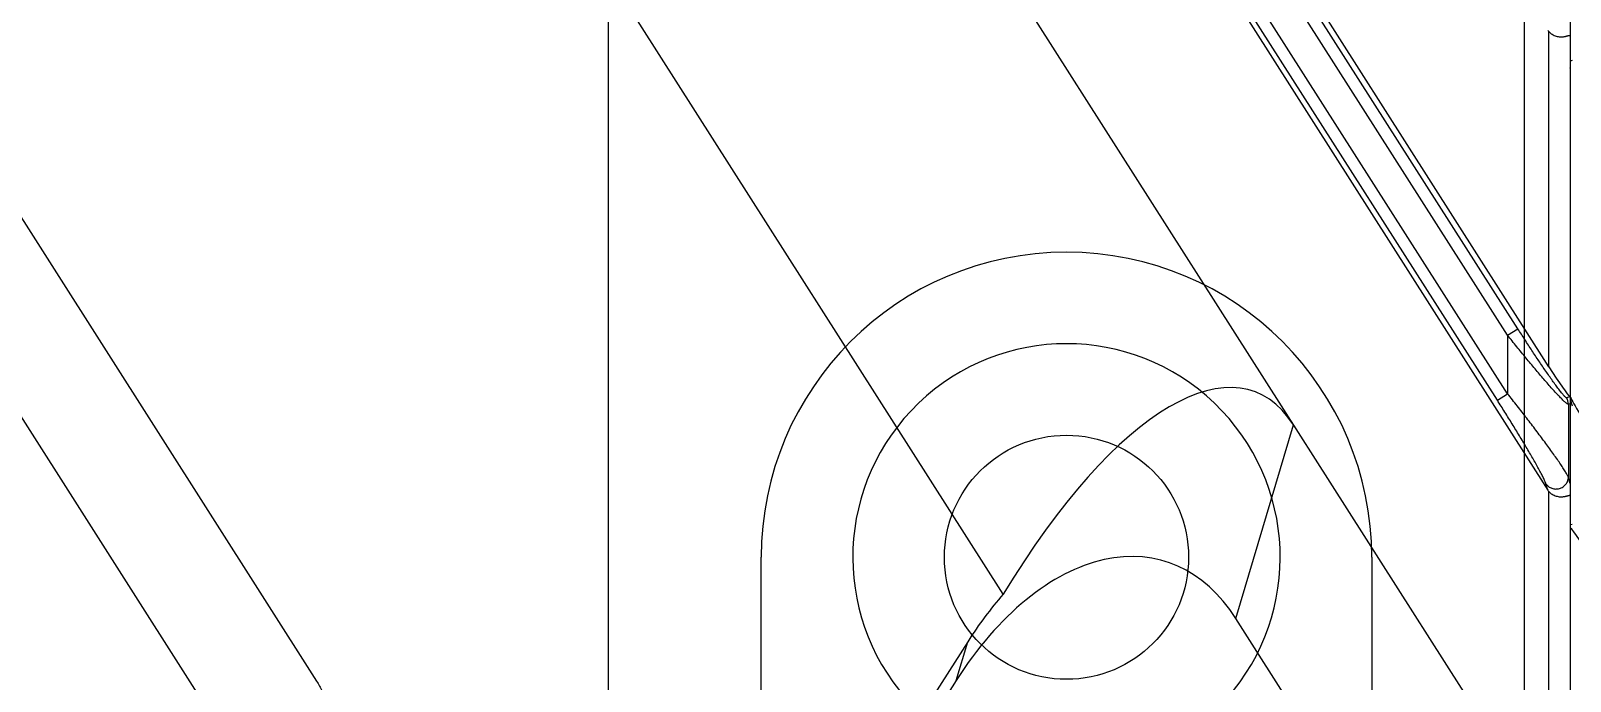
# Model space of a CAD drawing. Header units: millimetres. Extents: x 562 to 17351, y 2396 to 6995.
# Drawn here: x 12688.4 to 12738.8, y 4577.2 to 4598.5 of the extents above; entities that cross this region are included whole.
import ezdxf

# ---------------------------------------------------------------- set-up
doc = ezdxf.new("R2010")
doc.units = ezdxf.units.MM
doc.layers.add('02___PRT_ALL_AXES', color=7, linetype='Continuous')

# ---------------------------------------------------------------- blocks, each defined once
blk = doc.blocks.new('DTGCNV')
at = {"color": 7, "linetype": 'Continuous'}
for p, q in [((12716.618, 5010.197), (12716.618, 4673.197)), ((13316.618, 5010.197), (13316.618, 4672.697)), ((13122.275, 5005.363), (13314.224, 4704.063)), ((13129.327, 5005.237), (13315.884, 4712.401)), ((13315.918, 4716.442), (13131.855, 5005.363)), ((13298.047, 4708.984), (13109.906, 5004.305)), ((13314.903, 4717.688), (13132.47, 5004.051)), ((13314.231, 4715.344), (13130.577, 5003.622)), ((13314.567, 4715.558), (13130.913, 5003.836)), ((13314.567, 4717.474), (13132.134, 5003.836)), ((13149.851, 4903.451), (13275.555, 4706.135)), ((13273.331, 4703.111), (13194.982, 4826.095)), ((13315.918, 4716.442), (13315.918, 4727.43)), ((12716.677, 4726.479), (12716.618, 4726.462)), ((13314.567, 4717.474), (13314.903, 4717.688)), ((13314.567, 4717.474), (13314.567, 4715.558)), ((13314.231, 4715.344), (13314.567, 4715.558)), ((13316.605, 4715.455), (13316.497, 4715.424)), ((12716.618, 4715.365), (12716.677, 4715.162)), ((13316.618, 4715.227), (13316.559, 4715.21)), ((13316.559, 4715.21), (13316.559, 4712.818)), ((13305.665, 4708.192), (13307.551, 4714.538)), ((13315.884, 4712.401), (13315.825, 4712.604)), ((13316.618, 4712.616), (13316.559, 4712.818)), ((13315.918, 4698.471), (13315.918, 4712.355)), ((12716.618, 4711.27), (12716.677, 4711.287)), ((13311, 4699.817), (13305.665, 4708.192)), ((13296.883, 4707.43), (13285.339, 4689.31)), ((13296.506, 4706.161), (13296.883, 4707.43)), ((13296.506, 4706.161), (13285.713, 4689.22))]:
    blk.add_line(p, q, dxfattribs=at)
blk.add_arc((13316.158, 4715.209), 0.402, 0.1282, 32.3718, dxfattribs=at)
for centre, major_axis, ratio, start_param, end_param in [((13316.217, 4727.701), (-0.117, 0.402), 0.954439, -4.415997, -4.276035), ((13300.544, 4700.719), (5.777, 14.89), 0.368013, -0.263981, 1.130867), ((13315.918, 4716.556), (-0.698, 1.104), 0.046753, -4.638574, -3.259594), ((12717.318, 4714.38), (-0.698, 1.104), 0.046753, 0.073815, 1.644612), ((13316.217, 4712.626), (-0.117, 0.402), 0.954439, -4.415997, -4.276035), ((12717.318, 4710.057), (-0.698, 1.104), 0.046753, -1.496981, 0.073815), ((13300.487, 4700.527), (2.835, 9.544), 0.602666, -0.481922, 1.127854), ((13300.864, 4701.796), (2.835, 9.544), 0.602666, 0.912926, 1.127854)]:
    blk.add_ellipse(centre, major_axis=major_axis, ratio=ratio, start_param=start_param, end_param=end_param, dxfattribs=at)
for points, knots in [([(13315.918, 4727.43), (13315.934, 4727.412), (13315.968, 4727.377), (13316.026, 4727.335), (13316.089, 4727.302), (13316.154, 4727.278), (13316.219, 4727.262), (13316.282, 4727.255), (13316.342, 4727.254), (13316.397, 4727.258), (13316.439, 4727.265), (13316.471, 4727.272), (13316.498, 4727.279), (13316.523, 4727.287), (13316.546, 4727.294), (13316.561, 4727.298), (13316.574, 4727.301), (13316.586, 4727.303), (13316.596, 4727.303), (13316.605, 4727.3), (13316.611, 4727.294), (13316.616, 4727.285), (13316.618, 4727.274), (13316.618, 4727.265), (13316.618, 4727.261)], [0, 0, 0, 0, 0.092092, 0.18383, 0.274482, 0.363041, 0.448376, 0.529457, 0.605459, 0.675766, 0.739913, 0.769539, 0.797439, 0.847676, 0.869774, 0.889641, 0.907107, 0.922074, 0.934647, 0.945489, 0.956057, 0.968087, 0.982675, 1, 1, 1, 1]), ([(12716.618, 4726.232), (12716.618, 4726.232), (12716.618, 4726.234), (12716.619, 4726.236), (12716.62, 4726.237), (12716.622, 4726.238), (12716.624, 4726.237), (12716.626, 4726.237), (12716.628, 4726.235), (12716.63, 4726.234), (12716.631, 4726.233)], [0, 0, 0, 0, 0.134285, 0.239811, 0.32531, 0.408071, 0.508221, 0.637767, 0.801257, 1, 1, 1, 1]), ([(13316.559, 4715.21), (13316.557, 4715.209), (13316.552, 4715.209), (13316.544, 4715.212), (13316.535, 4715.216), (13316.523, 4715.223), (13316.51, 4715.232), (13316.489, 4715.248), (13316.459, 4715.273), (13316.42, 4715.309), (13316.375, 4715.352), (13316.326, 4715.401), (13316.273, 4715.456), (13316.216, 4715.516), (13316.135, 4715.603), (13316.028, 4715.721), (13315.894, 4715.872), (13315.755, 4716.032), (13315.612, 4716.199), (13315.466, 4716.372), (13315.318, 4716.549), (13315.169, 4716.73), (13315.019, 4716.913), (13314.817, 4717.161), (13314.667, 4717.348), (13314.567, 4717.474)], [0, 0, 0, 0, 0.002036, 0.004765, 0.008306, 0.012701, 0.017956, 0.024063, 0.038745, 0.05652, 0.077106, 0.100208, 0.125538, 0.152825, 0.181822, 0.244102, 0.310933, 0.381227, 0.454167, 0.529124, 0.605619, 0.683271, 0.76177, 0.840872, 1, 1, 1, 1]), ([(13316.497, 4715.424), (13316.495, 4715.423), (13316.492, 4715.423), (13316.488, 4715.425), (13316.482, 4715.427), (13316.474, 4715.433), (13316.464, 4715.441), (13316.452, 4715.452), (13316.438, 4715.465), (13316.423, 4715.481), (13316.4, 4715.506), (13316.369, 4715.542), (13316.33, 4715.591), (13316.287, 4715.646), (13316.241, 4715.705), (13316.193, 4715.77), (13316.125, 4715.862), (13316.037, 4715.984), (13315.929, 4716.137), (13315.819, 4716.297), (13315.706, 4716.462), (13315.593, 4716.631), (13315.478, 4716.803), (13315.363, 4716.977), (13315.248, 4717.153), (13315.094, 4717.39), (13314.979, 4717.568), (13314.903, 4717.688)], [0, 0, 0, 0, 0.001988, 0.003277, 0.004801, 0.008605, 0.013451, 0.019328, 0.026206, 0.034036, 0.042764, 0.062675, 0.085465, 0.110691, 0.137955, 0.166932, 0.197336, 0.261568, 0.329268, 0.399486, 0.471568, 0.545042, 0.619552, 0.694837, 0.77068, 0.84692, 1, 1, 1, 1]), ([(13316.559, 4712.818), (13316.557, 4712.823), (13316.553, 4712.835), (13316.541, 4712.861), (13316.522, 4712.898), (13316.494, 4712.948), (13316.46, 4713.004), (13316.422, 4713.066), (13316.362, 4713.159), (13316.278, 4713.285), (13316.167, 4713.445), (13316.046, 4713.615), (13315.917, 4713.794), (13315.782, 4713.979), (13315.641, 4714.168), (13315.446, 4714.428), (13315.194, 4714.758), (13314.884, 4715.157), (13314.673, 4715.424), (13314.567, 4715.558)], [0, 0, 0, 0, 0.00509, 0.010986, 0.025069, 0.041978, 0.061422, 0.083117, 0.106791, 0.15915, 0.216898, 0.278823, 0.34401, 0.411766, 0.481566, 0.552988, 0.699417, 0.848964, 1, 1, 1, 1]), ([(13316.618, 4715.457), (13316.618, 4715.456), (13316.618, 4715.455), (13316.618, 4715.453), (13316.617, 4715.451), (13316.615, 4715.451), (13316.613, 4715.451), (13316.611, 4715.452), (13316.608, 4715.453), (13316.606, 4715.455), (13316.605, 4715.455)], [0, 0, 0, 0, 0.134296, 0.239838, 0.325336, 0.408088, 0.50825, 0.637794, 0.80127, 1, 1, 1, 1]), ([(13315.825, 4712.604), (13315.823, 4712.61), (13315.819, 4712.623), (13315.808, 4712.651), (13315.791, 4712.693), (13315.766, 4712.748), (13315.736, 4712.809), (13315.702, 4712.877), (13315.651, 4712.975), (13315.58, 4713.106), (13315.488, 4713.271), (13315.39, 4713.444), (13315.286, 4713.623), (13315.178, 4713.807), (13315.067, 4713.994), (13314.914, 4714.248), (13314.717, 4714.569), (13314.477, 4714.956), (13314.313, 4715.214), (13314.231, 4715.344)], [0, 0, 0, 0, 0.005901, 0.012735, 0.028952, 0.048163, 0.069902, 0.093761, 0.1194, 0.174923, 0.234768, 0.297789, 0.363198, 0.430435, 0.499095, 0.568871, 0.710853, 0.85493, 1, 1, 1, 1]), ([(13315.825, 4712.604), (13315.836, 4712.587), (13315.862, 4712.555), (13315.908, 4712.514), (13315.96, 4712.48), (13316.018, 4712.455), (13316.079, 4712.439), (13316.142, 4712.433), (13316.206, 4712.437), (13316.268, 4712.45), (13316.328, 4712.472), (13316.383, 4712.504), (13316.433, 4712.543), (13316.476, 4712.589), (13316.511, 4712.641), (13316.538, 4712.697), (13316.554, 4712.757), (13316.559, 4712.798), (13316.559, 4712.818)], [0, 0, 0, 0, 0.061114, 0.122614, 0.184534, 0.246921, 0.309743, 0.372937, 0.436398, 0.5, 0.563602, 0.627063, 0.690257, 0.753079, 0.815466, 0.877386, 0.938886, 1, 1, 1, 1]), ([(13315.918, 4712.355), (13315.934, 4712.336), (13315.968, 4712.302), (13316.026, 4712.259), (13316.089, 4712.226), (13316.154, 4712.202), (13316.219, 4712.187), (13316.282, 4712.179), (13316.342, 4712.179), (13316.397, 4712.183), (13316.439, 4712.19), (13316.471, 4712.197), (13316.498, 4712.204), (13316.523, 4712.211), (13316.546, 4712.218), (13316.561, 4712.222), (13316.574, 4712.226), (13316.586, 4712.228), (13316.596, 4712.228), (13316.605, 4712.225), (13316.611, 4712.219), (13316.616, 4712.21), (13316.618, 4712.198), (13316.618, 4712.19), (13316.618, 4712.185)], [0, 0, 0, 0, 0.092092, 0.18383, 0.274482, 0.363041, 0.448376, 0.529457, 0.605459, 0.675766, 0.739913, 0.769539, 0.797439, 0.847676, 0.869774, 0.889641, 0.907107, 0.922074, 0.934647, 0.945489, 0.956057, 0.968087, 0.982675, 1, 1, 1, 1]), ([(13275.555, 4706.135), (13275.621, 4706.031), (13275.744, 4705.815), (13275.897, 4705.477), (13276.02, 4705.125), (13276.111, 4704.765), (13276.174, 4704.399), (13276.222, 4703.906), (13276.217, 4703.285), (13276.124, 4702.548), (13275.959, 4701.823), (13275.732, 4701.115), (13275.546, 4700.656), (13275.446, 4700.429)], [0, 0, 0, 0, 0.062504, 0.125014, 0.187521, 0.250032, 0.312543, 0.375054, 0.500016, 0.624996, 0.749989, 0.874994, 1, 1, 1, 1])]:
    blk.add_open_spline(points, degree=3, knots=knots, dxfattribs=at)
blk = doc.blocks.new('*U61')
blk.add_blockref('DTGCNV', (-13016.618, -4845.197))
blk = doc.blocks.new('*U62')
at = {"color": 0, "linetype": 'ByBlock', "lineweight": -2, "transparency": 16777216}
for p in [(0, 675), (600, 675)]:
    blk.add_blockref('*U61', p, dxfattribs=at)
blk = doc.blocks.new('dfx')
at = {"color": 114, "linetype": 'Continuous', "lineweight": -3, "true_color": 0x139b48}
for p, q in [((13722.982, 8188.727), (13722.982, 8861.227)), ((13692.982, 8188.727), (13692.982, 8253.727))]:
    blk.add_line(p, q, dxfattribs=at)
at = {"layer": '02___PRT_ALL_AXES', "color": 114, "linetype": 'Continuous', "lineweight": -3, "true_color": 0x139b48}
for p, q in [((13697.982, 8215.227), (13697.982, 8225.227)), ((13717.982, 8225.227), (13717.982, 8215.227))]:
    blk.add_line(p, q, dxfattribs=at)
blk.add_circle((13707.982, 8225.227), 4, dxfattribs=at)
for radius, start, end in [(10, 0, 180), (7, 318.5904, 221.4096)]:
    blk.add_arc((13707.982, 8225.227), radius, start, end, dxfattribs=at)
blk = doc.blocks.new('*U142')
blk.add_blockref('dfx', (-13416.982, -8530.477))
blk = doc.blocks.new('*U143')
at = {"color": 0, "linetype": 'ByBlock', "lineweight": -2, "transparency": 16777216}
blk.add_blockref('*U142', (0, 675), dxfattribs=at)

msp = doc.modelspace()

# ---------------------------------------------------------------- block references
for name, p in [('*U62', (12438.816, 4041.217)), ('*U143', (12431.316, 4211.467))]:
    msp.add_blockref(name, p)

doc.saveas('drawing.dxf')
